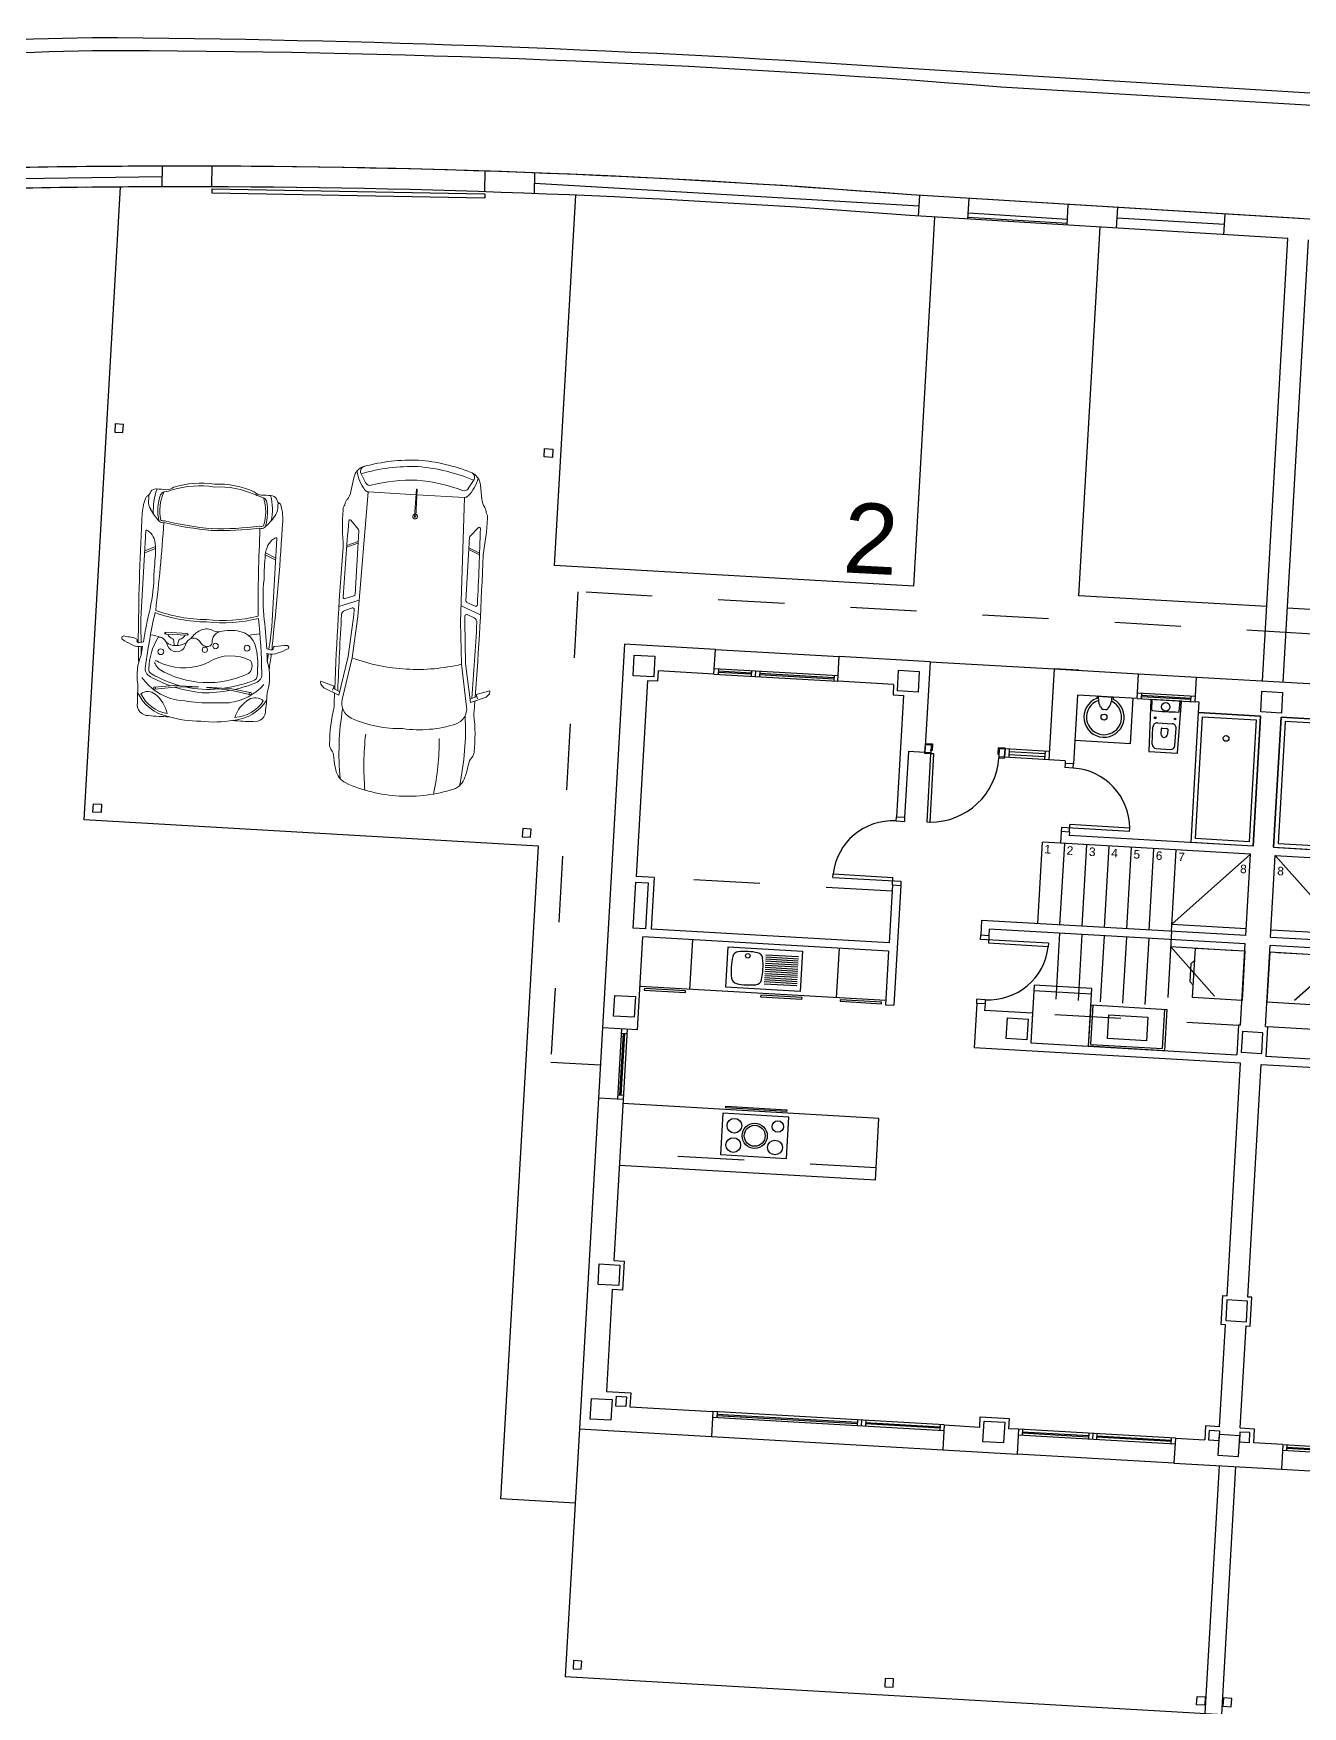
# Model space of a CAD drawing. Header units: millimetres. Extents: x 441061 to 442903, y 4515148 to 4515613.
# Drawn here: x 442388.288 to 442390.205, y 4515548.213 to 4515550.741 of the extents above; entities that cross this region are included whole.
import ezdxf
from ezdxf.enums import TextEntityAlignment as Align

# ---------------------------------------------------------------- set-up
doc = ezdxf.new("R2010")
doc.units = ezdxf.units.MM
doc.linetypes.add('CONTINUA', pattern=[0])
doc.linetypes.add('RAYITAS', pattern=[0.375, 0.25, -0.125])
for name, color, linetype in [('01_mono BAJA', 2, 'Continuous'), ('01_piscinas', 254, 'Continuous'), ('01_proyección', 4, 'RAYITAS')]:
    doc.layers.add(name, color=color, linetype=linetype)
doc.layers.add('01_muebles_B', color=254, linetype='Continuous', lineweight=5)
doc.styles.add('Estilo1', font='swissel.ttf')
doc.styles.add('NIEVES2', font='sanss___.ttf')

# ---------------------------------------------------------------- blocks, each defined once
blk = doc.blocks.new('A$C6A825EFA')
at = {"layer": '01_mono BAJA', "color": 254}
for p, q in [((1.1, 12.5, 0), (0, 12.5, 0)), ((0, 12.5, 0), (0, 7.855, 0)), ((1.1, 12.2, 0), (1.1, 12.5, 0)), ((1.1, 12.5, 0), (2.6, 12.5, 0)), ((3.7, 12.5, 0), (2.6, 12.5, 0)), ((2.6, 12.2, 0), (2.6, 12.5, 0)), ((3.7, 12.5, 0), (3.7, 11.4, 0)), ((3.7, 12.5, 0), (5.2, 12.5, 0)), ((5.5, 12.5, 0), (5.2, 12.5, 0)), ((5.2, 12.5, 0), (5.2, 11.4, 0)), ((5.2, 12.5, 0), (6.225, 12.5, 0)), ((6.225, 12.2, 0), (6.225, 12.5, 0)), ((6.225, 12.5, 0), (6.925, 12.5, 0)), ((6.925, 12.5, 0), (8.775, 12.5, 0)), ((6.925, 12.2, 0), (6.925, 12.5, 0)), ((1.1, 12.2, 0), (0.425, 12.2, 0)), ((0.425, 12.2), (0.425, 12.075)), ((1.1, 12.27, 0), (2.6, 12.27, 0)), ((1.1, 12.2, 0), (2.6, 12.2, 0)), ((1.15, 12.27, 0), (1.15, 12.2, 0)), ((1.15, 12.242, 0), (1.55, 12.242, 0)), ((1.15, 12.228, 0), (1.55, 12.228, 0)), ((1.55, 12.27, 0), (1.55, 12.2, 0)), ((1.6, 12.27, 0), (1.6, 12.2, 0)), ((1.65, 12.27, 0), (1.65, 12.2, 0)), ((1.65, 12.242, 0), (2.55, 12.242, 0)), ((1.65, 12.228, 0), (2.55, 12.228, 0)), ((2.55, 12.27, 0), (2.55, 12.2, 0)), ((3.275, 12.2, 0), (2.6, 12.2, 0)), ((3.275, 12.2), (3.275, 12.075)), ((5.5, 12.2, 0), (5.5, 11.366, 0)), ((6.225, 12.2, 0), (5.5, 12.2, 0)), ((5.741, 12.198, 0), (5.742, 12.183, 0)), ((5.743, 12.2, 0), (5.932, 12.2, 0)), ((5.934, 12.198, 0), (5.933, 12.183, 0)), ((6.175, 11.65, 0), (6.175, 12.2, 0)), ((6.225, 12.27, 0), (6.925, 12.27, 0)), ((6.225, 12.2, 0), (6.925, 12.2, 0)), ((6.275, 12.2, 0), (6.275, 12.27, 0)), ((6.275, 12.242, 0), (6.875, 12.242, 0)), ((6.275, 12.228, 0), (6.875, 12.228, 0)), ((6.409, 12.073, 0), (6.407, 12.2, 0)), ((6.741, 12.073, 0), (6.743, 12.2, 0)), ((6.875, 12.2, 0), (6.875, 12.27, 0)), ((6.975, 12.2, 0), (6.925, 12.2, 0)), ((6.975, 12.075, 0), (6.975, 12.2, 0)), ((0.3, 12.075, 0), (0.3, 9.705, 0)), ((0.425, 12.075), (0.3, 12.075)), ((3.275, 12.075), (3.4, 12.075)), ((3.4, 12.075, 0), (3.4, 10.606, 0)), ((5.853, 12.043, 0), (5.822, 12.043, 0)), ((7.725, 12.075, 0), (6.975, 12.075, 0)), ((7.725, 10.5, 0), (7.725, 12.075, 0)), ((7.975, 10.5, 0), (7.975, 12.075, 0)), ((7.975, 12.075, 0), (8.725, 12.075, 0)), ((6.439, 11.659, 0), (6.435, 11.869, 0)), ((6.485, 11.92, 0), (6.665, 11.92, 0)), ((6.535, 11.85, 0), (6.535, 11.79, 0)), ((6.545, 11.86, 0), (6.605, 11.86, 0)), ((6.615, 11.85, 0), (6.615, 11.79, 0)), ((6.711, 11.659, 0), (6.715, 11.869, 0)), ((6.175, 11.65, 0), (5.5, 11.65, 0)), ((6.489, 11.61, 0), (6.661, 11.61, 0)), ((3.7, 11.4, 0), (3.5, 11.4, 0)), ((3.5, 11.4, 0), (3.5, 10.606, 0)), ((3.71, 11.4, 0), (3.77, 11.4, 0)), ((3.77, 11.43, 0), (3.77, 11.4, 0)), ((3.785, 11.5, 0), (3.785, 11.44, 0)), ((4.58, 11.5, 0), (4.58, 11.44, 0)), ((4.595, 11.43, 0), (4.595, 11.4, 0)), ((4.665, 11.5, 0), (4.665, 11.4, 0)), ((5.2, 11.5, 0), (4.665, 11.5, 0)), ((5.2, 11.4, 0), (4.665, 11.4, 0)), ((4.715, 11.5, 0), (4.715, 11.4, 0)), ((5.15, 11.467, 0), (4.715, 11.467, 0)), ((5.15, 11.433, 0), (4.715, 11.433, 0)), ((5.15, 11.5, 0), (5.15, 11.4, 0)), ((5.4, 11.4, 0), (5.2, 11.4, 0)), ((5.4, 11.4, 0), (5.4, 11.366, 0)), ((5.5, 11.366, 0), (5.4, 11.366, 0)), ((5.4, 11.366, 0), (5.4, 11.316, 0)), ((5.5, 11.316, 0), (5.5, 11.366, 0)), ((5.5, 11.316, 0), (5.4, 11.316, 0)), ((3.4, 10.606, 0), (3.5, 10.606, 0)), ((3.4, 10.556, 0), (3.4, 10.606, 0)), ((3.4, 10.556, 0), (3.5, 10.556, 0)), ((3.5, 10.606, 0), (3.5, 10.556, 0)), ((6.224, 10.591, 0), (5.4, 10.591, 0)), ((5.4, 10.591, 0), (5.4, 10.541, 0)), ((5.4, 10.541, 0), (5.4, 10.4, 0)), ((5.5, 10.541, 0), (5.4, 10.541, 0)), ((5.5, 10.541, 0), (5.5, 10.632, 0)), ((6.224, 10.632, 0), (5.5, 10.632, 0)), ((5.5, 10.541, 0), (5.5, 10.5, 0)), ((6.224, 10.591, 0), (6.224, 10.632, 0)), ((5.18, 9.415, 0), (5.18, 10.4, 0)), ((5.4, 10.4, 0), (5.18, 10.4, 0)), ((7.7, 10.4, 0), (5.4, 10.4, 0)), ((5.45, 9.415, 0), (5.45, 10.4, 0)), ((7.725, 10.5, 0), (5.5, 10.5, 0)), ((5.72, 9.415, 0), (5.72, 10.4, 0)), ((5.99, 9.415, 0), (5.99, 10.4, 0)), ((6.26, 9.415, 0), (6.26, 10.4, 0)), ((6.53, 9.415, 0), (6.53, 10.4, 0)), ((6.8, 9.415, 0), (6.8, 10.4, 0)), ((6.8, 9.5, 0), (7.7, 10.4, 0)), ((7.7, 9.415, 0), (7.7, 10.4, 0)), ((8, 10.4, 0), (10.3, 10.4, 0)), ((8, 9.415, 0), (8, 10.4, 0)), ((8.9, 9.5, 0), (8, 10.4, 0)), ((8.025, 10.5, 0), (10.2, 10.5, 0)), ((2.676, 9.831, 0), (2.676, 9.872, 0)), ((2.676, 9.872, 0), (3.4, 9.872, 0)), ((2.676, 9.831, 0), (3.5, 9.831, 0)), ((3.4, 9.781, 0), (3.4, 9.872, 0)), ((3.4, 9.781, 0), (3.4, 9.08, 0)), ((3.4, 9.781, 0), (3.5, 9.781, 0)), ((3.5, 9.831, 0), (3.5, 9.781, 0)), ((3.5, 9.781, 0), (3.5, 8.33, 0)), ((0.52, 9.705, 0), (0.3, 9.705, 0)), ((0.52, 9.705, 0), (0.52, 9.08, 0)), ((7.7, 9.415, 0), (4.5, 9.415, 0)), ((4.5, 9.415, 0), (4.5, 9.235, 0)), ((4.5, 9.415, 0), (4.5, 9.235, 0)), ((7.7, 9.315, 0), (4.6, 9.315, 0)), ((4.6, 9.315, 0), (4.6, 9.235, 0)), ((4.6, 9.315, 0), (4.6, 9.235, 0)), ((6.8, 9.5, 0), (7.7, 9.5, 0)), ((7.7, 8.33, 0), (7.7, 9.315, 0)), ((8.9, 9.5, 0), (8, 9.5, 0)), ((8, 9.415, 0), (11.2, 9.415, 0)), ((8, 8.33, 0), (8, 9.315, 0)), ((8, 9.315, 0), (11.1, 9.315, 0)), ((4.6, 9.235, 0), (4.5, 9.235, 0)), ((4.5, 9.185, 0), (4.5, 9.235, 0)), ((5.324, 9.185, 0), (4.5, 9.185, 0)), ((4.6, 9.235, 0), (4.6, 9.144, 0)), ((5.324, 9.144, 0), (4.6, 9.144, 0)), ((5.324, 9.185, 0), (5.324, 9.144, 0)), ((3.4, 8.98, 0), (0.425, 8.98, 0)), ((0.425, 7.855, 0), (0.425, 8.98, 0)), ((3.4, 9.08, 0), (0.52, 9.08, 0)), ((1.025, 8.98, 0), (1.025, 8.38, 0)), ((1.462, 8.43, 0), (1.462, 8.92, 0)), ((1.462, 8.92, 0), (2.362, 8.92, 0)), ((2.362, 8.92, 0), (2.362, 8.43, 0)), ((2.8, 8.98, 0), (2.8, 8.38, 0)), ((3.4, 8.98, 0), (3.4, 8.33, 0)), ((1.921, 8.85, 0), (2.317, 8.85, 0)), ((1.921, 8.825, 0), (2.317, 8.825, 0)), ((1.921, 8.8, 0), (2.317, 8.8, 0)), ((1.921, 8.775, 0), (2.317, 8.775, 0)), ((1.921, 8.75, 0), (2.317, 8.75, 0)), ((1.921, 8.725, 0), (2.317, 8.725, 0)), ((1.921, 8.7, 0), (2.317, 8.7, 0)), ((1.921, 8.675, 0), (2.317, 8.675, 0)), ((1.921, 8.65, 0), (2.317, 8.65, 0)), ((1.921, 8.625, 0), (2.317, 8.625, 0)), ((1.921, 8.6, 0), (2.317, 8.6, 0)), ((1.921, 8.575, 0), (2.317, 8.575, 0)), ((1.921, 8.55, 0), (2.317, 8.55, 0)), ((1.921, 8.525, 0), (2.317, 8.525, 0)), ((1.921, 8.5, 0), (2.317, 8.5, 0)), ((5.88, 8.6, 0), (5.18, 8.6, 0)), ((3.4, 8.38, 0), (0.425, 8.38, 0)), ((2.362, 8.43, 0), (1.462, 8.43, 0)), ((3.4, 8.33, 0), (3.5, 8.33, 0)), ((4.5, 8.41, 0), (4.5, 8.46, 0)), ((4.6, 8.46, 0), (4.5, 8.46, 0)), ((4.5, 8.41, 0), (4.5, 7.87, 0)), ((4.6, 8.41, 0), (4.5, 8.41, 0)), ((4.6, 8.46, 0), (4.6, 8.41, 0)), ((4.6, 8.41, 0), (4.6, 8.33, 0)), ((5.18, 8.33, 0), (4.6, 8.33, 0)), ((5.18, 8.33, 0), (5.18, 7.97, 0)), ((5.905, 7.995, 0), (5.905, 8.47, 0)), ((6.775, 7.995, 0), (6.775, 8.47, 0)), ((7.7, 8.33, 0), (7.675, 8.33, 0)), ((7.7, 8.33, 0), (7.675, 8.33, 0)), ((7.675, 8.33, 0), (7.675, 7.97, 0)), ((8, 8.33, 0), (8.025, 8.33, 0)), ((8, 8.33, 0), (8.025, 8.33, 0)), ((8.025, 8.33, 0), (8.025, 7.97, 0)), ((5.18, 7.97, 0), (7.675, 7.97, 0)), ((5.905, 7.995, 0), (6.775, 7.995, 0)), ((10.52, 7.97, 0), (8.025, 7.97, 0)), ((0.425, 7.855, 0), (0, 7.855, 0)), ((0, 7.855, 0), (0, 7.005, 0)), ((0.23, 7.855, 0), (0.23, 7.005, 0)), ((0.23, 7.805, 0), (0.3, 7.805, 0)), ((0.258, 7.055, 0), (0.258, 7.805, 0)), ((0.272, 7.055, 0), (0.272, 7.805, 0)), ((0.3, 7.855, 0), (0.3, 7.005, 0)), ((7.725, 7.87, 0), (4.5, 7.87, 0)), ((7.725, 5.055, 0), (7.725, 7.87, 0)), ((7.975, 5.055, 0), (7.975, 7.87, 0)), ((7.975, 7.87, 0), (11.2, 7.87, 0)), ((0.3, 7.005, 0), (0, 7.005, 0)), ((0, 7.005, 0), (0, 3, 0)), ((0.23, 7.055, 0), (0.3, 7.055, 0)), ((0.3, 7.005, 0), (0.3, 5.055, 0)), ((3.4, 6.955, 0), (0.3, 6.955, 0)), ((3.4, 6.205, 0), (3.4, 6.955, 0)), ((3.4, 6.205, 0), (0.3, 6.205, 0)), ((7.675, 4.705, 0), (7.675, 5.055, 0)), ((7.675, 5.055, 0), (7.725, 5.055, 0)), ((8.025, 5.055, 0), (7.975, 5.055, 0)), ((8.025, 4.705, 0), (8.025, 5.055, 0)), ((0.3, 4.705, 0), (0.3, 3.47, 0)), ((7.725, 4.705, 0), (7.675, 4.705, 0)), ((7.725, 3.47, 0), (7.725, 4.705, 0)), ((7.975, 3.47, 0), (7.975, 4.705, 0)), ((7.975, 4.705, 0), (8.025, 4.705, 0)), ((0.3, 3.47, 0), (0.595, 3.47, 0)), ((0.595, 3.47, 0), (0.595, 3.3, 0)), ((7.725, 3.47, 0), (7.555, 3.47, 0)), ((7.555, 3.47, 0), (7.555, 3.3, 0)), ((7.975, 3.47, 0), (8.145, 3.47, 0)), ((8.145, 3.47, 0), (8.145, 3.3, 0)), ((0.595, 3.3, 0), (1.6, 3.3, 0)), ((1.6, 3.3, 0), (1.6, 3, 0)), ((4.4, 3.3, 0), (1.6, 3.3, 0)), ((1.65, 3.3, 0), (1.65, 3.23, 0)), ((1.65, 3.272, 0), (3.35, 3.272, 0)), ((1.65, 3.258, 0), (3.35, 3.258, 0)), ((3.35, 3.3, 0), (3.35, 3.23, 0)), ((3.4, 3.3, 0), (3.4, 3.23, 0)), ((3.45, 3.3, 0), (3.45, 3.23, 0)), ((4.35, 3.272, 0), (3.45, 3.272, 0)), ((4.35, 3.258, 0), (3.45, 3.258, 0)), ((4.35, 3.3, 0), (4.35, 3.23, 0)), ((4.4, 3.3, 0), (4.4, 3, 0)), ((4.4, 3.3, 0), (4.83, 3.3, 0)), ((5.3, 3.3, 0), (5.18, 3.3, 0)), ((7.2, 3.3, 0), (5.3, 3.3, 0)), ((5.3, 3.3, 0), (5.3, 3, 0)), ((5.35, 3.3, 0), (5.35, 3.23, 0)), ((5.35, 3.272, 0), (6.15, 3.272, 0)), ((5.35, 3.258, 0), (6.15, 3.258, 0)), ((6.15, 3.3, 0), (6.15, 3.23, 0)), ((6.2, 3.3, 0), (6.2, 3.23, 0)), ((6.25, 3.3, 0), (6.25, 3.23, 0)), ((7.15, 3.272, 0), (6.25, 3.272, 0)), ((7.15, 3.258, 0), (6.25, 3.258, 0)), ((7.15, 3.3, 0), (7.15, 3.23, 0)), ((7.2, 3.3, 0), (7.555, 3.3, 0)), ((7.2, 3.3, 0), (7.2, 3, 0)), ((8.5, 3.3, 0), (8.145, 3.3, 0)), ((8.5, 3.3, 0), (10.4, 3.3, 0)), ((8.5, 3.3, 0), (8.5, 3, 0)), ((8.55, 3.3, 0), (8.55, 3.23, 0)), ((8.55, 3.272, 0), (9.45, 3.272, 0)), ((8.55, 3.258, 0), (9.45, 3.258, 0)), ((4.4, 3.23, 0), (1.6, 3.23, 0)), ((7.2, 3.23, 0), (5.3, 3.23, 0)), ((8.5, 3.23, 0), (10.4, 3.23, 0)), ((0, 3, 0), (1.6, 3, 0)), ((0, 3), (0, 0, 0)), ((1.6, 3, 0), (4.4, 3, 0)), ((4.4, 3, 0), (5.3, 3, 0)), ((7.2, 3, 0), (5.3, 3, 0)), ((7.2, 3, 0), (8.5, 3, 0)), ((7.75, 0, 0), (7.75, 3, 0)), ((7.95, 0, 0), (7.95, 3, 0)), ((8.5, 3, 0), (10.4, 3, 0)), ((0, 0, 0), (15.7, 0, 0))]:
    blk.add_line(p, q, dxfattribs=at)
for points in [[(0.375, 12.125), (0.125, 12.125), (0.125, 12.375), (0.375, 12.375), (0.375, 12.125)], [(3.575, 12.125), (3.325, 12.125), (3.325, 12.375), (3.575, 12.375), (3.575, 12.125)], [(7.725, 12.375), (7.975, 12.375), (7.975, 12.125), (7.725, 12.125), (7.725, 12.375)], [(0.375, 8.005), (0.125, 8.005), (0.125, 8.255), (0.375, 8.255), (0.375, 8.005)], [(5.13, 8.005), (4.88, 8.005), (4.88, 8.255), (5.13, 8.255), (5.13, 8.005)], [(7.725, 8.005), (7.975, 8.005), (7.975, 8.255), (7.725, 8.255), (7.725, 8.005)], [(0.375, 4.755), (0.125, 4.755), (0.125, 5.005), (0.375, 5.005), (0.375, 4.755)], [(7.725, 4.755), (7.975, 4.755), (7.975, 5.005), (7.725, 5.005), (7.725, 4.755)], [(0.375, 3.125), (0.125, 3.125), (0.125, 3.375), (0.375, 3.375), (0.375, 3.125)], [(5.13, 3.125), (4.88, 3.125), (4.88, 3.375), (5.13, 3.375), (5.13, 3.125)], [(7.725, 3.125), (7.975, 3.125), (7.975, 3.375), (7.725, 3.375), (7.725, 3.125)], [(3.965, 0.2), (3.865, 0.2), (3.865, 0.1), (3.965, 0.1)]]:
    blk.add_lwpolyline(points, close=True, dxfattribs=at)
at = {"layer": '01_mono BAJA', "color": 254, "elevation": 0, "flags": 128}
blk.add_lwpolyline([(6.394, 12.2, 0.414214), (6.39, 12.196), (6.39, 12.195), (6.4, 11.574, 0.436396), (6.404, 11.57), (6.746, 11.57, 0.436396), (6.75, 11.574), (6.76, 12.195), (6.76, 12.196, 0.414214), (6.756, 12.2)], format="xyb", close=True, dxfattribs=at)
at = {"layer": '01_mono BAJA', "color": 254, "elevation": 0}
for points in [[(6.975, 12.075), (7.725, 12.075), (7.725, 10.5), (6.975, 10.5)], [(7.025, 12.025), (7.675, 12.025), (7.675, 10.55), (7.025, 10.55)], [(8.725, 12.075), (7.975, 12.075), (7.975, 10.5), (8.725, 10.5)], [(8.675, 12.025), (8.025, 12.025), (8.025, 10.55), (8.675, 10.55)], [(3.785, 11.51), (3.785, 11.5), (3.7, 11.5), (3.7, 11.51)], [(3.77, 11.4), (3.7, 11.4), (3.7, 11.5), (3.77, 11.5)], [(3.77, 11.4), (3.77, 11.39), (3.7, 11.39), (3.7, 11.4)], [(3.785, 11.44), (3.785, 11.43), (3.77, 11.43), (3.77, 11.44)], [(3.77, 11.39), (3.77, 10.565), (3.81, 10.565), (3.81, 11.39)], [(4.58, 11.51), (4.58, 11.5), (4.665, 11.5), (4.665, 11.51)], [(4.58, 11.44), (4.58, 11.43), (4.595, 11.43), (4.595, 11.44)], [(4.595, 11.4), (4.595, 11.39), (4.665, 11.39), (4.665, 11.4)], [(0.3, 9.635), (0.45, 9.635), (0.45, 9.08), (0.3, 9.08)], [(7.1, 9.23), (7.7, 9.23), (7.7, 8.63), (7.1, 8.63)], [(8.6, 9.23), (8, 9.23), (8, 8.63), (8.6, 8.63)], [(5.18, 8.67), (5.18, 7.97), (5.88, 7.97), (5.88, 8.67)], [(0.478, 8.36), (0.478, 8.34), (0.978, 8.34), (0.978, 8.36)], [(1.887, 8.36), (1.887, 8.34), (2.387, 8.34), (2.387, 8.36)], [(2.85, 8.36), (2.85, 8.34), (3.35, 8.34), (3.35, 8.36)], [(5.88, 8.47), (6.8, 8.47), (6.8, 7.97), (5.88, 7.97)], [(6.104, 8.363), (6.576, 8.363), (6.576, 8.077), (6.104, 8.077)], [(1.513, 6.408), (2.313, 6.408), (2.312, 6.908), (1.512, 6.908)], [(2.28, 6.975), (1.545, 6.975), (1.545, 6.995), (2.28, 6.995)], [(0.425, 3.42), (0.545, 3.42), (0.545, 3.3), (0.425, 3.3)], [(7.605, 3.42), (7.725, 3.42), (7.725, 3.3), (7.605, 3.3)], [(8.095, 3.42), (7.975, 3.42), (7.975, 3.3), (8.095, 3.3)], [(0.19, 0.2), (0.09, 0.2), (0.09, 0.1), (0.19, 0.1)], [(7.64, 0.2), (7.74, 0.2), (7.74, 0.1), (7.64, 0.1)], [(8.06, 0.2), (7.96, 0.2), (7.96, 0.1), (8.06, 0.1)]]:
    blk.add_lwpolyline(points, close=True, dxfattribs=at)
for points in [[(4.595, 11.5), (4.595, 11.4)], [(4.665, 11.4), (4.665, 11.5)], [(7.1, 8.78), (7.06, 8.82), (7.06, 9.04), (7.1, 9.08)], [(0.3, 5.055), (0.425, 5.055), (0.425, 4.705), (0.3, 4.705)]]:
    blk.add_lwpolyline(points, dxfattribs=at)
at = {"layer": '01_mono BAJA', "color": 254}
blk.add_lwpolyline([(4.83, 3.3), (4.83, 3.425), (5.18, 3.425), (5.18, 3.3)], dxfattribs=at)
for centre, radius in [((6.575, 12.12, 0), 0.051), ((5.837, 11.953, 0), 0.036), ((6.455, 11.98, 0), 0.01), ((6.695, 11.98, 0), 0.01), ((7.325, 11.781, 0), 0.035), ((1.704, 8.825, 0), 0.0275), ((1.66, 6.765, 0), 0.089), ((1.912, 6.658, 0), 0.152), ((1.912, 6.658, 0), 0.127), ((2.185, 6.785, 0), 0.0693), ((1.66, 6.531, 0), 0.089), ((2.165, 6.531, 0), 0.089)]:
    blk.add_circle(centre, radius, dxfattribs=at)
for centre, radius, start, end in [((5.837, 11.953, 0), 0.243, 114.8749, 65.1251), ((5.837, 11.953, 0), 0.213, 112.0656, 68.0564), ((5.729, 12.184, 0), 0.0128, 300.5291, 356.214), ((5.743, 12.197, 0), 0.0027, 90, 173.3159), ((6.033, 12.197, 0), 0.279, 179.383, 196.8165), ((5.642, 12.197, 0), 0.279, 343.1835, 0.617), ((5.932, 12.197, 0), 0.0027, 6.6841, 90), ((5.946, 12.184, 0), 0.0128, 183.786, 239.4709), ((5.903, 12.158, 0), 0.143, 196.8165, 225.6956), ((5.837, 12.091, 0), 0.0498, 225.6956, 252.5904), ((5.837, 12.091, 0), 0.0498, 287.9532, 314.3044), ((5.772, 12.158, 0), 0.143, 314.3044, 343.1835), ((6.416, 12.073, 0), 0.007, 180.924, 266.9359), ((6.575, 15.044, 0), 2.982, 266.9359, 273.0641), ((6.734, 12.073, 0), 0.007, 273.0641, 359.076), ((6.485, 11.87, 0), 0.05, 90, 180.924), ((6.545, 11.85, 0), 0.01, 90, 180), ((6.575, 11.79, 0), 0.04, 180, 0), ((6.605, 11.85, 0), 0.01, 0, 90), ((6.665, 11.87, 0), 0.05, 359.076, 90), ((6.489, 11.66, 0), 0.05, 180.924, 270), ((6.661, 11.66, 0), 0.05, 270, 359.076), ((3.768, 11.391, 0), 0.827, 272.8856, 359.9505), ((5.5, 10.591, 0), 0.725, 3.2758, 90), ((3.4, 9.831, 0), 0.725, 90, 176.7242), ((4.6, 9.185, 0), 0.725, 270, 356.7242), ((2.262, 8.675, 0), 0.75, 169.8852, 190.1148), ((1.598, 8.794, 0), 0.075, 99.0787, 169.8852), ((1.704, 8.127, 0), 0.75, 80.9213, 99.0787), ((1.811, 8.794, 0), 0.075, 10.1148, 80.9213), ((1.146, 8.675, 0), 0.75, 349.8852, 10.1148), ((1.598, 8.557, 0), 0.075, 190.1148, 260.9213), ((1.811, 8.557, 0), 0.075, 279.0787, 349.8852), ((1.704, 9.223, 0), 0.75, 260.9213, 279.0787)]:
    blk.add_arc(centre, radius, start, end, dxfattribs=at)
at = {"layer": '01_proyección', "color": 120, "ltscale": 0.25}
for p, q in [((3.4, 9.705, 0), (0.52, 9.705, 0)), ((5.45, 9.315, 0), (5.45, 8.33, 0)), ((5.72, 9.315, 0), (5.72, 8.33, 0)), ((5.99, 9.315, 0), (5.99, 8.33, 0)), ((6.26, 9.315, 0), (6.26, 8.33, 0)), ((6.53, 9.315, 0), (6.53, 8.33, 0)), ((6.8, 9.415, 0), (6.8, 8.33, 0)), ((6.8, 9.23, 0), (7.7, 9.23, 0)), ((6.8, 9.23, 0), (7.7, 8.33, 0)), ((8.9, 9.23, 0), (8, 9.23, 0)), ((8.9, 9.23, 0), (8, 8.33, 0)), ((5.45, 8.33, 0), (7.675, 8.33, 0)), ((10.25, 8.33, 0), (8.025, 8.33, 0)), ((3.4, 6.355, 0), (0.3, 6.355, 0))]:
    blk.add_line(p, q, dxfattribs=at)
at = {"layer": '01_proyección', "color": 120, "ltscale": 0.25, "elevation": 0}
blk.add_lwpolyline([(15.7, 7.405), (16.3, 7.405), (16.3, 13.1), (-0.6, 13.1), (-0.6, 7.405), (0, 7.405)], dxfattribs=at)
at = {"layer": '01_mono BAJA', "color": 254, "style": 'NIEVES2'}
for s, p in [('1', (5.249, 10.268, 0)), ('2', (5.519, 10.268, 0)), ('3', (5.789, 10.268, 0)), ('4', (6.059, 10.268, 0)), ('5', (6.329, 10.268, 0)), ('6', (6.599, 10.268, 0)), ('7', (6.869, 10.268, 0)), ('8', (7.625, 10.166, 0))]:
    blk.add_text(s, height=0.103, dxfattribs=at).set_placement(p, align=Align.CENTER)
blk.add_text('8', height=0.103, rotation=0, dxfattribs=at).set_placement((8.075, 10.166, 0), align=Align.CENTER)
blk = doc.blocks.new('A$C0D711DC8')
at = {"layer": '01_muebles_B', "color": 254}
for p, q in [((10.733, 9.894), (9.764, 9.894)), ((10.493, 9.894), (10.545, 9.776)), ((10.515, 9.894), (10.567, 9.778)), ((9.004, 9.693), (9.038, 9.48)), ((9.056, 9.495), (9.026, 9.699)), ((9.038, 9.48), (9.054, 9.218)), ((9.056, 9.218), (9.056, 9.495)), ((9.054, 9.218), (9.056, 9.218)), ((9.038, 8.865), (9.054, 9.127)), ((9.054, 9.127), (9.056, 9.127)), ((9.056, 9.127), (9.056, 8.851)), ((9.004, 8.652), (9.038, 8.865)), ((9.056, 8.851), (9.026, 8.647)), ((9.546, 8.827), (9.494, 8.834)), ((9.546, 8.878), (9.495, 8.871)), ((9.614, 8.734), (9.614, 8.97)), ((9.634, 8.734), (9.634, 8.97)), ((10.493, 8.452), (10.545, 8.569)), ((10.515, 8.452), (10.567, 8.567)), ((10.733, 8.452), (9.764, 8.452))]:
    blk.add_line(p, q, dxfattribs=at)
for centre, radius in [((9.014, 9.701), 0.0121), ((9.51, 9.635), 0.0319), ((9.466, 9.173), 0.0297), ((9.514, 9.288), 0.0297), ((9.014, 8.645), 0.0121), ((9.417, 8.691), 0.0319)]:
    blk.add_circle(centre, radius, dxfattribs=at)
for centre, radius, start, end in [((9.619, 9.904), 0.16, 152.3452, 197.1649), ((10.167, 9.714), 0.738, 149.7434, 158.9846), ((9.525, 9.945), 0.0232, 265.4824, 347.7447), ((9.544, 10.069), 0.023, 23.336, 131.4157), ((8.51, 10.147), 1.058, 348.7131, 356.2571), ((10.995, -17.873), 27.82, 90.1403, 92.8584), ((10.906, 9.364), 0.584, 69.532, 87.9675), ((10.942, 9.629), 2.236, 176.9311, 182.7066), ((8.829, 9.758), 0.121, 83.4929, 184.381), ((9.185, 9.462), 0.48, 118.4979, 171.6974), ((9.142, 9.497), 0.403, 119.7279, 173.0139), ((9.122, 5.315), 4.571, 90.9016, 93.5003), ((9.503, 9.367), 0.611, 128.6532, 169.9617), ((8.847, 9.764), 0.126, 322.6544, 41.1658), ((9.178, 9.352), 0.549, 69.8978, 103.4423), ((10.509, 9.106), 1.518, 154.798, 163.8884), ((9.226, 9.718), 0.0964, 77.7254, 158.9302), ((9.211, 9.707), 0.057, 88.7397, 167.4182), ((9.265, 9.038), 0.727, 86.5634, 94.2004), ((8.819, 3.701), 6.126, 80.3818, 85.9978), ((9.94, 2.874), 7.047, 93.9115, 95.3212), ((9.306, 9.064), 0.701, 67.8757, 89.7559), ((8.751, 3.271), 6.625, 83.7996, 84.6711), ((10.975, -10.424), 20.353, 94.2603, 94.5093), ((9.518, 9.909), 0.0131, 69.95, 178.3297), ((9.777, 9.927), 0.273, 183.7214, 196.1025), ((9.94, 2.874), 7.047, 92.7044, 93.5361), ((10.975, -10.424), 20.353, 93.4112, 94.1277), ((8.751, 3.271), 6.625, 80.1778, 83.3742), ((9.165, 9.803), 0.511, 341.8582, 355.871), ((10.175, 11.66), 1.884, 261.0449, 273.0528), ((10.459, 15.409), 5.634, 268.1287, 270.8789), ((10.529, 10.11), 0.334, 272.7892, 291.8342), ((10.573, 9.974), 0.192, 294.6989, 323.0283), ((10.691, 9.894), 0.0501, 315.174, 347.3096), ((10.732, 9.885), 0.00831, 343.0311, 79.2932), ((10.894, 9.715), 0.0607, 143.7564, 193.2967), ((11.29, 9.332), 0.611, 121.0895, 136.7388), ((10.991, 9.25), 0.526, 73.7001, 105.481), ((10.991, 9.25), 0.505, 69.1925, 104.8598), ((11.01, 9.2), 0.627, 72.4585, 97.9913), ((11.059, 9.742), 0.141, 86.8457, 126.696), ((11.101, 8.862), 1.022, 88.2888, 91.9327), ((11.185, 9.948), 0.0842, 206.7402, 257.6517), ((11.113, 9.698), 0.062, 14.8998, 65.8723), ((11.135, 9.81), 0.0644, 351.2386, 60.1485), ((10.241, 9.772), 0.959, 355.5054, 1.6982), ((8.653, 9.896), 0.361, 284.3027, 324.7225), ((10.25, 9.166), 1.218, 160.2257, 168.6391), ((9.975, 9.34), 0.903, 155.1761, 164.735), ((10.144, 9.165), 1.038, 151.121, 207.6483), ((9.314, 9.595), 0.107, 57.3841, 137.6524), ((8.958, 9.487), 0.459, 324.9496, 25.463), ((9.473, 9.516), 0.219, 7.735, 63.719), ((11.471, 9.253), 1.7, 163.325, 182.6992), ((11.496, 9.248), 1.7, 163.325, 182.5468), ((12.246, 53.159), 43.488, 266.8642, 267.4858), ((12.021, 70.959), 61.269, 268.42618, 268.89057), ((14.417, 9.048), 3.64, 169.6671, 178.0415), ((14.417, 9.048), 3.62, 169.6671, 178.0415), ((10.903, 9.711), 0.0495, 146.1855, 196.1005), ((11.473, 9.762), 0.303, 189.085, 205.7225), ((11.352, 9.713), 0.156, 186.0058, 219.1392), ((10.256, 9.278), 1.007, 354.015, 20.5105), ((10.287, 9.262), 1.007, 354.9224, 20.5105), ((9.808, 9.261), 1.13, 166.1566, 184.4621), ((17.649, 8.764), 8.777, 175.3636, 177.3327), ((10.509, 9.106), 1.518, 165.717, 177.48), ((9.185, 9.47), 0.511, 343.3936, 8.525), ((10.25, 9.166), 1.218, 171.2453, 188.5682), ((9.904, 8.914), 0.65, 151.4841, 196.6746), ((9.552, 9.202), 0.047, 86.7847, 183.1724), ((9.6, 9.197), 0.0954, 178.5946, 241.3055), ((9.566, 9.362), 0.114, 263.9035, 340.5155), ((9.771, 9.295), 0.101, 164.9008, 216.3288), ((9.538, 9.188), 0.158, 330.3363, 17.3801), ((9.808, 9.085), 1.13, 175.5379, 193.8434), ((17.649, 9.581), 8.777, 182.6673, 184.6364), ((10.509, 9.239), 1.518, 182.52, 194.283), ((9.492, 9.055), 0.098, 279.5997, 343.5492), ((9.498, 9.044), 0.0889, 349.0142, 50.9794), ((9.424, 9.265), 0.296, 301.9645, 328.2937), ((11.471, 9.093), 1.7, 177.3008, 196.675), ((11.496, 9.097), 1.7, 177.4532, 196.675), ((14.417, 9.297), 3.64, 181.9585, 190.3329), ((14.417, 9.297), 3.62, 181.9585, 190.3329), ((10.256, 9.068), 1.007, 339.4895, 5.985), ((10.287, 9.084), 1.007, 339.4895, 5.0776), ((9.503, 8.978), 0.611, 190.0383, 231.3468), ((10.25, 9.166), 1.218, 191.3609, 207.4845), ((9.528, 8.859), 0.101, 101.4545, 181.9236), ((9.525, 8.854), 0.0985, 178.6673, 249.1293), ((9.686, 8.849), 0.193, 142.3155, 213.2169), ((9.543, 8.902), 0.0241, 275.7304, 333.0283), ((9.543, 8.803), 0.0241, 26.9717, 84.2696), ((9.665, 8.855), 0.106, 119.0162, 160.5033), ((9.624, 8.97), 0.0104, 0, 180), ((10.942, 8.716), 2.236, 177.2934, 183.0689), ((9.185, 8.884), 0.48, 188.3026, 241.5021), ((9.142, 8.849), 0.403, 186.9861, 240.2721), ((8.653, 8.449), 0.361, 35.2775, 75.6973), ((8.847, 8.581), 0.126, 318.8342, 37.3456), ((10.509, 9.239), 1.518, 196.1116, 205.202), ((9.25, 9.243), 0.672, 267.6901, 298.2478), ((9.346, 8.77), 0.149, 215.4424, 244.8998), ((9.507, 8.785), 0.232, 194.2372, 212.2618), ((9.285, 8.645), 0.0299, 337.3586, 32.1758), ((9.426, 8.595), 0.178, 39.093, 68.893), ((9.665, 8.849), 0.106, 199.4967, 240.9838), ((9.532, 8.677), 0.0451, 325.113, 43.0643), ((9.161, 8.546), 0.436, 2.9924, 17.9381), ((9.624, 8.734), 0.0104, 180, 0), ((12.021, -52.613), 61.269, 91.10943, 91.57382), ((10.894, 8.63), 0.0607, 166.7033, 216.2436), ((10.903, 8.634), 0.0495, 163.8995, 213.8145), ((11.473, 8.583), 0.303, 154.2775, 170.915), ((11.352, 8.632), 0.156, 140.8608, 173.9942), ((10.241, 8.573), 0.959, 358.3018, 4.4946), ((8.829, 8.587), 0.121, 175.619, 276.5071), ((9.122, 13.031), 4.571, 266.4997, 269.0984), ((9.178, 8.993), 0.549, 256.5577, 290.1022), ((9.226, 8.628), 0.0964, 201.0698, 282.2746), ((9.215, 8.619), 0.0486, 198.7488, 279.3616), ((8.819, 14.644), 6.126, 274.0022, 279.6182), ((9.299, 8.649), 0.0212, 220.8304, 310.3789), ((8.751, 15.074), 6.625, 275.3289, 276.2004), ((10.975, 28.769), 20.353, 265.4907, 265.7397), ((9.619, 8.441), 0.16, 162.8351, 207.6548), ((9.777, 8.418), 0.273, 163.8975, 176.2786), ((10.975, 28.769), 20.353, 265.8723, 266.5888), ((8.751, 15.074), 6.625, 276.6258, 279.8222), ((12.246, -34.814), 43.488, 92.5142, 93.1358), ((10.175, 6.685), 1.884, 86.9472, 98.9551), ((10.459, 2.936), 5.634, 89.1211, 91.8713), ((10.529, 8.236), 0.334, 68.1658, 87.2108), ((10.573, 8.372), 0.192, 36.9717, 65.3011), ((10.691, 8.451), 0.0501, 12.6904, 44.826), ((10.732, 8.46), 0.00831, 280.7068, 16.9689), ((11.29, 9.013), 0.611, 223.2612, 238.9105), ((10.991, 9.095), 0.526, 254.519, 286.2999), ((10.991, 9.095), 0.505, 255.1402, 290.8075), ((11.01, 9.145), 0.627, 262.0087, 287.5415), ((11.059, 8.603), 0.141, 233.304, 273.1543), ((11.101, 9.484), 1.022, 268.0673, 271.7112), ((11.185, 8.397), 0.0842, 102.3483, 153.2598), ((11.113, 8.647), 0.062, 294.1277, 345.1002), ((11.135, 8.535), 0.0644, 299.8515, 8.7614), ((9.94, 15.472), 7.047, 264.6788, 266.0885), ((10.167, 8.631), 0.738, 201.0154, 210.2566), ((9.518, 8.436), 0.0131, 181.6703, 290.05), ((9.94, 15.472), 7.047, 266.4639, 267.2956), ((9.525, 8.401), 0.0232, 12.2553, 94.5176), ((8.51, 8.199), 1.058, 3.7429, 11.2869), ((10.995, 36.219), 27.82, 267.1416, 269.8597), ((10.906, 8.982), 0.584, 272.0325, 290.468), ((9.544, 8.277), 0.023, 228.5843, 336.664)]:
    blk.add_arc(centre, radius, start, end, dxfattribs=at)
blk = doc.blocks.new('A$C392252A0')
at = {"layer": '01_muebles_B', "color": 254}
for p, q in [((10.715, 8.129), (10.705, 8.127)), ((10.705, 8.127), (10.752, 7.979)), ((10.738, 8.124), (10.715, 8.129)), ((10.775, 8.091), (10.738, 8.124)), ((10.846, 7.92), (10.775, 8.091)), ((8.605, 7.917), (8.455, 7.893)), ((9.201, 7.926), (9.149, 7.807)), ((9.219, 7.928), (9.166, 7.807)), ((9.784, 7.911), (9.748, 7.818)), ((9.876, 7.976), (9.791, 7.758)), ((9.913, 7.908), (9.882, 7.828)), ((10.418, 7.844), (10.846, 7.92)), ((10.752, 7.979), (10.798, 7.995)), ((10.773, 7.987), (10.809, 7.914)), ((8.499, 7.763), (8.397, 7.82)), ((8.599, 7.726), (9.971, 7.763)), ((8.599, 7.725), (8.599, 7.201)), ((9.019, 7.811), (8.92, 7.9)), ((9.731, 7.807), (9.031, 7.807)), ((9.898, 7.807), (9.958, 7.808)), ((10.418, 7.844), (9.958, 7.808)), ((10.43, 7.798), (9.971, 7.763)), ((10.43, 7.798), (10.894, 7.881)), ((8.839, 7.203), (8.537, 7.2)), ((8.537, 7.2), (8.537, 7.193)), ((8.839, 7.19), (8.537, 7.193)), ((8.599, 6.669), (8.599, 7.193)), ((8.499, 6.631), (8.397, 6.573)), ((8.599, 6.668), (9.971, 6.631)), ((9.876, 6.418), (9.791, 6.636)), ((10.43, 6.596), (9.971, 6.631)), ((8.605, 6.476), (8.455, 6.5)), ((9.019, 6.582), (8.92, 6.494)), ((9.731, 6.587), (9.031, 6.587)), ((9.201, 6.468), (9.149, 6.587)), ((9.219, 6.466), (9.166, 6.587)), ((9.784, 6.482), (9.748, 6.576)), ((9.913, 6.486), (9.882, 6.565)), ((9.898, 6.587), (9.958, 6.585)), ((10.418, 6.55), (9.958, 6.585)), ((10.418, 6.55), (10.846, 6.473)), ((10.43, 6.596), (10.894, 6.512)), ((10.773, 6.407), (10.809, 6.48)), ((10.846, 6.473), (10.775, 6.303)), ((10.705, 6.267), (10.752, 6.414)), ((10.715, 6.265), (10.705, 6.267)), ((10.738, 6.27), (10.715, 6.265)), ((10.775, 6.303), (10.738, 6.27)), ((10.752, 6.414), (10.798, 6.398))]:
    blk.add_line(p, q, dxfattribs=at)
for centre, radius, start, end in [((8.586, 8.093), 0.177, 275.9895, 308.6871), ((8.751, 7.888), 0.086, 87.4739, 128.6871), ((8.808, 7.907), 0.086, 87.4739, 128.6871), ((8.809, 4.809), 3.183, 82.5975, 89.9397), ((8.929, 7.908), 0.0124, 91.7937, 220.4777), ((10.022, -29.576), 37.513, 90.3882, 91.6701), ((10.099, -28.508), 36.485, 88.9288, 91.3819), ((9.768, 7.918), 0.0177, 338.7209, 90.3882), ((9.963, 7.889), 0.0531, 90.2143, 158.7209), ((10.099, -28.508), 36.45, 88.8997, 90.2143), ((10.099, -28.508), 36.485, 88.6181, 88.8592), ((11.3, 6.178), 1.816, 87.2886, 100.1742), ((11.389, 7.907), 0.086, 51.3129, 92.5261), ((11.554, 8.112), 0.177, 231.3129, 264.0105), ((11.467, 7.285), 0.654, 72.0531, 84.0105), ((11.619, 7.711), 0.203, 22.7994, 75.9629), ((10.216, 7.155), 1.997, 161.6598, 178.7983), ((10.242, 7.158), 1.952, 160.298, 178.865), ((8.474, 7.733), 0.162, 96.7804, 161.7197), ((8.375, 7.769), 0.0561, 66.6468, 164.8738), ((8.295, 7.436), 0.435, 49.0196, 78.8841), ((8.473, 7.717), 0.0531, 342.7058, 60.706), ((8.545, 7.725), 0.0531, 0, 49.0196), ((9.031, 7.824), 0.0177, 228.3547, 270), ((9.731, 7.824), 0.0177, 270, 338.7209), ((9.897, 7.823), 0.0159, 158.7209, 271.5074), ((8.43, 7.197), 2.089, 0, 16.7318), ((10.925, 7.707), 0.177, 21.0532, 100.1701), ((11.313, 4.914), 2.974, 81.2806, 96.1737), ((9.874, 7.302), 1.304, 355.3559, 21.0532), ((10.262, 7.197), 1.654, 0, 21.006), ((10.276, 7.152), 1.836, 162.6109, 178.6018), ((11.437, 4.633), 2.974, 81.5863, 93.456), ((10.216, 7.239), 1.997, 181.2017, 198.3402), ((10.242, 7.236), 1.952, 181.135, 199.702), ((10.276, 7.242), 1.836, 181.3982, 197.3891), ((8.839, 7.197), 0.0267, 193.7603, 166.2397), ((8.839, 7.197), 0.00662, 270, 90), ((8.43, 7.197), 2.089, 343.2682, 0), ((9.874, 7.091), 1.304, 338.9468, 4.6441), ((10.262, 7.197), 1.654, 338.994, 0), ((11.437, 9.761), 2.974, 266.544, 278.4137), ((8.295, 6.957), 0.435, 281.1159, 310.9804), ((8.473, 6.677), 0.0531, 299.294, 17.2942), ((8.545, 6.669), 0.0531, 310.9804, 0), ((10.925, 6.686), 0.177, 259.8299, 338.9468), ((8.474, 6.661), 0.162, 198.2803, 263.2196), ((8.375, 6.625), 0.0561, 195.1262, 293.3532), ((8.586, 6.3), 0.177, 51.3129, 84.0105), ((8.751, 6.506), 0.086, 231.3129, 272.5261), ((8.929, 6.486), 0.0124, 139.5223, 268.2063), ((10.022, 43.97), 37.513, 268.3299, 269.6118), ((9.031, 6.569), 0.0177, 90, 131.6453), ((9.731, 6.569), 0.0177, 21.2791, 90), ((9.768, 6.476), 0.0177, 269.6118, 21.2791), ((9.897, 6.571), 0.0159, 88.4926, 201.2791), ((9.963, 6.505), 0.0531, 201.2791, 269.7857), ((10.099, 42.902), 36.45, 269.7857, 271.1003), ((11.313, 9.479), 2.974, 263.8263, 278.7194), ((11.554, 6.282), 0.177, 95.9895, 128.6871), ((11.467, 7.108), 0.654, 275.9895, 287.9469), ((11.619, 6.682), 0.203, 284.0371, 337.2006), ((8.808, 6.487), 0.086, 231.3129, 272.5261), ((8.809, 9.584), 3.183, 270.0603, 277.4025), ((10.099, 42.902), 36.485, 268.6181, 271.0712), ((10.099, 42.902), 36.485, 271.1408, 271.3819), ((11.3, 8.215), 1.816, 259.8258, 272.7114), ((11.389, 6.487), 0.086, 267.4739, 308.6871)]:
    blk.add_arc(centre, radius, start, end, dxfattribs=at)
blk = doc.blocks.new('A$C21391103')
at = {"layer": '01_piscinas'}
for p, q in [((159.297, 119.107), (161.769, 119.142)), ((161.766, 119.019), (161.771, 119.269)), ((162.366, 119.02), (162.371, 119.27)), ((165.666, 118.96), (165.67, 119.21)), ((166.266, 118.938), (166.27, 119.188)), ((160.822, 111.367), (161.263, 119.015)), ((162.366, 118.995), (162.365, 118.945)), ((162.365, 118.945), (165.665, 118.885)), ((162.366, 118.995), (165.665, 118.935)), ((165.665, 118.935), (165.665, 118.885)), ((166.268, 119.061), (170.916, 118.789)), ((166.508, 114.441), (166.766, 118.916)), ((175.514, 118.634), (170.82, 118.92)), ((170.908, 118.664), (170.924, 118.914)), ((171.507, 118.628), (171.523, 118.877)), ((172.705, 118.555), (172.72, 118.804)), ((173.304, 118.518), (173.319, 118.768)), ((175.375, 118.392), (170.803, 118.67)), ((170.851, 114.19), (171.108, 118.652)), ((171.509, 118.652), (172.707, 118.58)), ((171.512, 118.702), (172.71, 118.629)), ((172.848, 114.075), (173.104, 118.53)), ((173.312, 118.643), (174.609, 118.568)), ((174.602, 118.439), (174.616, 118.689)), ((175.067, 113.046), (175.375, 118.392)), ((175.317, 113.032), (175.625, 118.377)), ((170.851, 114.19), (166.508, 114.441)), ((175.119, 113.945), (172.848, 114.075)), ((175.369, 113.93), (177.64, 113.799)), ((166.313, 111.05), (160.822, 111.367)), ((165.859, 103.159), (166.313, 111.05)), ((166.757, 103.107), (165.859, 103.159))]:
    blk.add_line(p, q, dxfattribs=at)
for points in [[(149.674, 119.96, -0.027056), (160.914, 120.824, -0.015663), (170.845, 120.448), (179.848, 119.898), (191.191, 119.278)], [(191.226, 119.115), (180.83, 119.677), (179.837, 119.754), (171.904, 120.224, 0.019411), (160.925, 120.663, 0.025858), (149.729, 119.798, 0.017876)], [(157.973, 64.262, -0.04126), (171.807, 69.634, -0.013987), (183.08, 72.375, -0.013983), (188.955, 73.24, -0.020078), (191.959, 73.475), (192.054, 73.493), (191.27, 76.336), (190.648, 80.371), (190.065, 85.265), (190.391, 97.621), (190.592, 111.697), (190.719, 117.761), (190.593, 117.776), (179.655, 118.382), (170.82, 118.92, 0.022373), (160.845, 119.262, 0.031319), (150.017, 118.468, 0.030707)]]:
    blk.add_lwpolyline(points, format="xyb", dxfattribs=at)
for points in [[(161.292, 116.047), (161.298, 116.147), (161.198, 116.153), (161.192, 116.053)], [(166.384, 115.754), (166.389, 115.854), (166.489, 115.848), (166.484, 115.748)], [(161.033, 111.555), (161.028, 111.455), (160.928, 111.461), (160.934, 111.561)], [(166.125, 111.262), (166.119, 111.162), (166.219, 111.156), (166.225, 111.256)]]:
    blk.add_lwpolyline(points, close=True, dxfattribs=at)
for centre, radius, start, end in [((161.763, 32.515), 86.752, 90.60624, 91.82996), ((162.013, 7.684), 111.584, 90, 90.59968), ((162.013, 7.684), 111.584, 85.47301, 90), ((161.763, 32.517), 86.5, 90.60625, 91.74709), ((162.013, 7.684), 111.334, 90, 90.59968), ((162.013, 7.684), 111.334, 85.47184, 90)]:
    blk.add_arc(centre, radius, start, end, dxfattribs=at)
at = {"layer": '01_piscinas', "xscale": -1.1, "yscale": 1.1, "zscale": 1.1}
for name, p, rotation in [('A$C392252A0', (173.286, 124.285), 86.7041834833437), ('A$C0D711DC8', (151.609, 103.607), 266.7041834833436)]:
    blk.add_blockref(name, p, dxfattribs=dict(at, rotation=rotation))
at = {"layer": '01_piscinas', "rotation": 356.7041834618886}
blk.add_blockref('A$C6A825EFA', (166.637, 101.011, 0), dxfattribs=at)
at = {"layer": '01_piscinas', "style": 'Estilo1'}
blk.add_text('2', height=0.849, rotation=357, dxfattribs=at).set_placement((170.312, 114.342), align=Align.CENTER)

msp = doc.modelspace()

# ---------------------------------------------------------------- block references
at = {"layer": '01_piscinas', "color": 6, "linetype": 'CONTINUA', "xscale": 0.125, "yscale": 0.125, "zscale": 0.125}
msp.add_blockref('A$C21391103', (442368.2615, 4515535.6321), dxfattribs=at)

doc.saveas('drawing.dxf')
